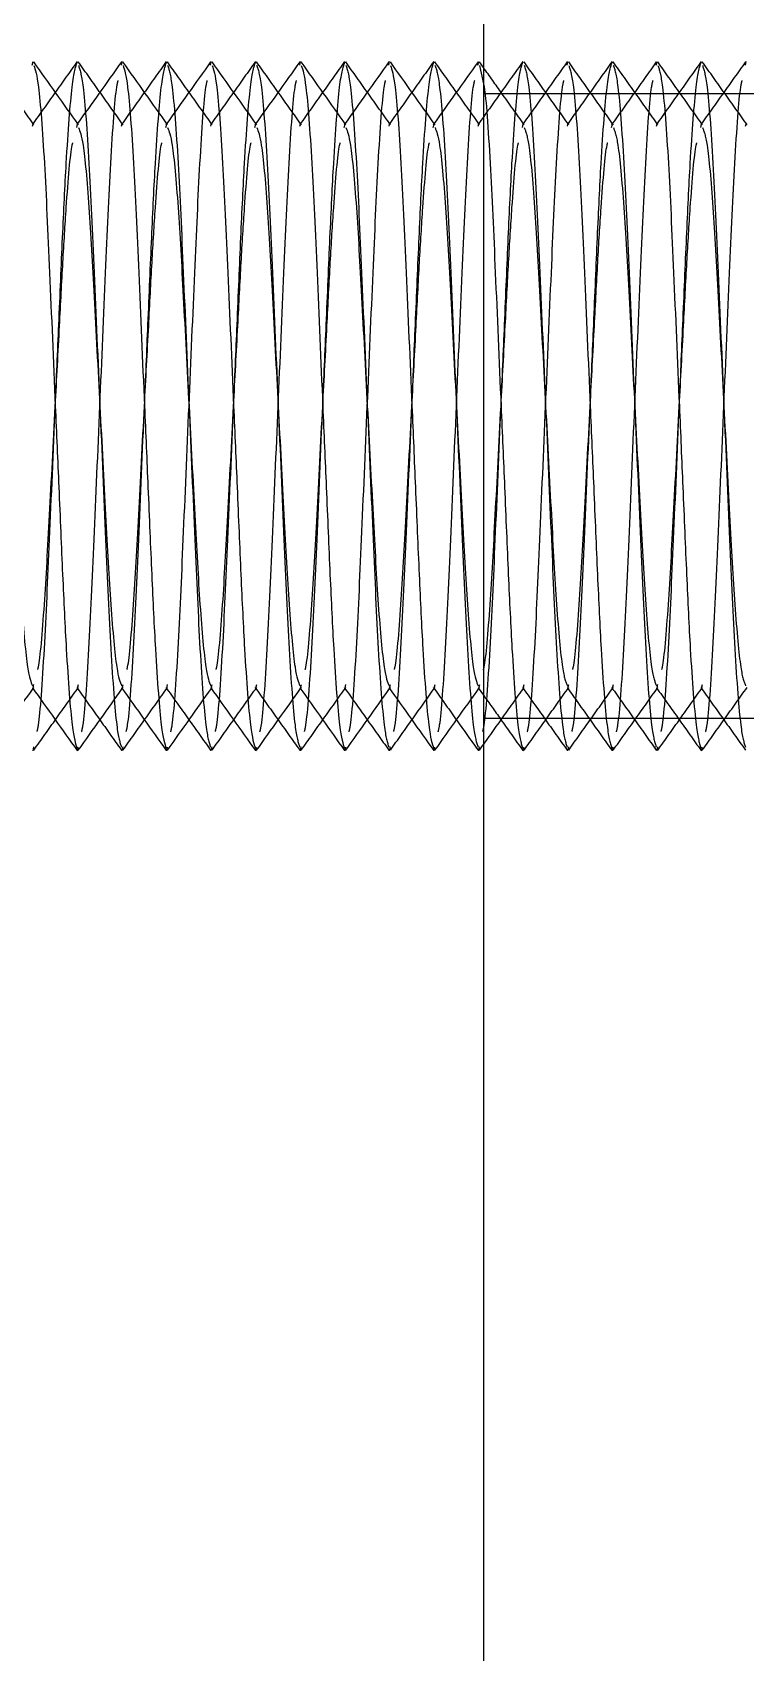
# Model space of a CAD drawing. Header units: metres. Extents: x 0 to 21025, y 0 to 14850.
# Drawn here: x 2910.07 to 2926.07, y 13659.19 to 13695.51 of the extents above; entities that cross this region are included whole.
import ezdxf

# ---------------------------------------------------------------- set-up
doc = ezdxf.new("R2010")
doc.units = ezdxf.units.M
doc.header["$LTSCALE"] = 25
doc.linetypes.add('HIDDEN2', pattern=[4.7625, 3.175, -1.5875])
doc.layers.add('SL4', color=4, linetype='Continuous')
doc.layers.add('ST1', color=7, linetype='HIDDEN2')

msp = doc.modelspace()

# ---------------------------------------------------------------- linework, layer by layer
at = {"layer": 'SL4'}
for p, q in [((2920.193, 13742.983), (2920.193, 13631.283)), ((2910.07, 13694.777), (2910.087, 13694.861)), ((2912.07, 13694.777), (2912.087, 13694.861)), ((2914.07, 13694.777), (2914.087, 13694.861)), ((2916.07, 13694.777), (2916.087, 13694.861)), ((2918.07, 13694.777), (2918.087, 13694.861)), ((2920.07, 13694.777), (2920.087, 13694.861)), ((2920.193, 13694.723), (2920.105, 13694.847)), ((2920.106, 13694.772), (2920.193, 13694.36)), ((2920.075, 13680.818), (2920.193, 13680.652)), ((2911.087, 13679.406), (2911.105, 13679.487)), ((2913.087, 13679.406), (2913.105, 13679.487)), ((2915.087, 13679.406), (2915.105, 13679.487)), ((2917.087, 13679.406), (2917.105, 13679.487)), ((2919.087, 13679.406), (2919.105, 13679.487))]:
    msp.add_line(p, q, dxfattribs=at)
for points, knots in [([(2911.107, 13693.44), (2910.94, 13693.675), (2910.606, 13694.144), (2910.272, 13694.613), (2910.105, 13694.847)], [0, 0, 0, 0, 0.49997, 1, 1, 1, 1]), ([(2910.106, 13694.772), (2910.14, 13694.67), (2910.215, 13694.444), (2910.344, 13692.722), (2910.457, 13690.173), (2910.57, 13687.535), (2910.671, 13685.209), (2910.75, 13683.314), (2910.844, 13681.374), (2910.963, 13679.792), (2911.04, 13679.565), (2911.076, 13679.458)], [0, 0, 0, 0, 0.108328, 0.239496, 0.365485, 0.495517, 0.57381, 0.663359, 0.752437, 0.883605, 1, 1, 1, 1]), ([(2912.071, 13694.849), (2911.904, 13694.614), (2911.576, 13694.154), (2911.248, 13693.694), (2911.087, 13693.468)], [0, 0, 0, 0, 0.510193, 1, 1, 1, 1]), ([(2913.107, 13693.44), (2912.94, 13693.675), (2912.606, 13694.144), (2912.272, 13694.613), (2912.105, 13694.847)], [0, 0, 0, 0, 0.49997, 1, 1, 1, 1]), ([(2912.106, 13694.772), (2912.14, 13694.67), (2912.215, 13694.444), (2912.344, 13692.722), (2912.457, 13690.173), (2912.57, 13687.535), (2912.671, 13685.209), (2912.75, 13683.314), (2912.844, 13681.374), (2912.963, 13679.792), (2913.04, 13679.565), (2913.076, 13679.458)], [0, 0, 0, 0, 0.108328, 0.239496, 0.365485, 0.495517, 0.57381, 0.663359, 0.752437, 0.883605, 1, 1, 1, 1]), ([(2914.071, 13694.849), (2913.904, 13694.614), (2913.576, 13694.154), (2913.248, 13693.694), (2913.087, 13693.468)], [0, 0, 0, 0, 0.510193, 1, 1, 1, 1]), ([(2915.107, 13693.44), (2914.94, 13693.675), (2914.606, 13694.144), (2914.272, 13694.613), (2914.105, 13694.847)], [0, 0, 0, 0, 0.49997, 1, 1, 1, 1]), ([(2914.106, 13694.772), (2914.14, 13694.67), (2914.215, 13694.444), (2914.344, 13692.722), (2914.457, 13690.173), (2914.57, 13687.535), (2914.671, 13685.209), (2914.75, 13683.314), (2914.844, 13681.374), (2914.963, 13679.792), (2915.04, 13679.565), (2915.076, 13679.458)], [0, 0, 0, 0, 0.108328, 0.239496, 0.365485, 0.495517, 0.57381, 0.663359, 0.752437, 0.883605, 1, 1, 1, 1]), ([(2916.071, 13694.849), (2915.904, 13694.614), (2915.576, 13694.154), (2915.248, 13693.694), (2915.087, 13693.468)], [0, 0, 0, 0, 0.510193, 1, 1, 1, 1]), ([(2917.107, 13693.44), (2916.94, 13693.675), (2916.606, 13694.144), (2916.272, 13694.613), (2916.105, 13694.847)], [0, 0, 0, 0, 0.49997, 1, 1, 1, 1]), ([(2916.106, 13694.772), (2916.14, 13694.67), (2916.215, 13694.444), (2916.344, 13692.722), (2916.457, 13690.173), (2916.57, 13687.535), (2916.671, 13685.209), (2916.75, 13683.314), (2916.844, 13681.374), (2916.963, 13679.792), (2917.04, 13679.565), (2917.076, 13679.458)], [0, 0, 0, 0, 0.108328, 0.239496, 0.365485, 0.495517, 0.57381, 0.663359, 0.752437, 0.883605, 1, 1, 1, 1]), ([(2918.071, 13694.849), (2917.904, 13694.614), (2917.576, 13694.154), (2917.248, 13693.694), (2917.087, 13693.468)], [0, 0, 0, 0, 0.510193, 1, 1, 1, 1]), ([(2919.107, 13693.44), (2918.94, 13693.675), (2918.606, 13694.144), (2918.272, 13694.613), (2918.105, 13694.847)], [0, 0, 0, 0, 0.49997, 1, 1, 1, 1]), ([(2918.106, 13694.772), (2918.14, 13694.67), (2918.215, 13694.444), (2918.344, 13692.722), (2918.457, 13690.173), (2918.57, 13687.535), (2918.671, 13685.209), (2918.75, 13683.314), (2918.844, 13681.374), (2918.963, 13679.792), (2919.04, 13679.565), (2919.076, 13679.458)], [0, 0, 0, 0, 0.108328, 0.239496, 0.365485, 0.495517, 0.57381, 0.663359, 0.752437, 0.883605, 1, 1, 1, 1]), ([(2920.071, 13694.849), (2919.904, 13694.614), (2919.576, 13694.154), (2919.248, 13693.694), (2919.087, 13693.468)], [0, 0, 0, 0, 0.5101931, 1, 1, 1, 1]), ([(2909.108, 13693.375), (2909.141, 13693.293), (2909.215, 13693.108), (2909.344, 13691.705), (2909.457, 13689.619), (2909.587, 13687.133), (2909.718, 13684.649), (2909.831, 13682.559), (2909.962, 13681.135), (2910.039, 13680.949), (2910.075, 13680.862)], [0, 0, 0, 0, 0.1069717, 0.2387806, 0.3653767, 0.4960425, 0.6267083, 0.7533044, 0.8851133, 1, 1, 1, 1]), ([(2911.108, 13693.375), (2911.141, 13693.293), (2911.215, 13693.108), (2911.344, 13691.705), (2911.457, 13689.619), (2911.587, 13687.133), (2911.718, 13684.649), (2911.831, 13682.559), (2911.962, 13681.135), (2912.039, 13680.949), (2912.075, 13680.862)], [0, 0, 0, 0, 0.106972, 0.238781, 0.365377, 0.496042, 0.626708, 0.753304, 0.885113, 1, 1, 1, 1]), ([(2913.108, 13693.375), (2913.141, 13693.293), (2913.215, 13693.108), (2913.344, 13691.705), (2913.457, 13689.619), (2913.587, 13687.133), (2913.718, 13684.649), (2913.831, 13682.559), (2913.962, 13681.135), (2914.039, 13680.949), (2914.075, 13680.862)], [0, 0, 0, 0, 0.106972, 0.238781, 0.365377, 0.496042, 0.626708, 0.753304, 0.885113, 1, 1, 1, 1]), ([(2915.108, 13693.375), (2915.141, 13693.293), (2915.215, 13693.108), (2915.344, 13691.705), (2915.457, 13689.619), (2915.587, 13687.133), (2915.718, 13684.649), (2915.831, 13682.559), (2915.962, 13681.135), (2916.039, 13680.949), (2916.075, 13680.862)], [0, 0, 0, 0, 0.106972, 0.238781, 0.365377, 0.496042, 0.626708, 0.753304, 0.885113, 1, 1, 1, 1]), ([(2917.108, 13693.375), (2917.141, 13693.293), (2917.215, 13693.108), (2917.344, 13691.705), (2917.457, 13689.619), (2917.587, 13687.133), (2917.718, 13684.649), (2917.831, 13682.559), (2917.962, 13681.135), (2918.039, 13680.949), (2918.075, 13680.862)], [0, 0, 0, 0, 0.1069717, 0.2387806, 0.3653767, 0.4960425, 0.6267083, 0.7533044, 0.8851133, 1, 1, 1, 1]), ([(2919.108, 13693.375), (2919.141, 13693.293), (2919.215, 13693.108), (2919.344, 13691.705), (2919.457, 13689.619), (2919.587, 13687.133), (2919.718, 13684.649), (2919.831, 13682.559), (2919.962, 13681.135), (2920.039, 13680.949), (2920.075, 13680.862)], [0, 0, 0, 0, 0.1069717, 0.2387806, 0.3653767, 0.4960425, 0.6267083, 0.7533044, 0.8851133, 1, 1, 1, 1]), ([(2909.103, 13679.417), (2909.27, 13679.652), (2909.599, 13680.113), (2909.927, 13680.573), (2910.088, 13680.799)], [0, 0, 0, 0, 0.509687, 1, 1, 1, 1]), ([(2910.075, 13680.818), (2910.242, 13680.583), (2910.576, 13680.114), (2910.91, 13679.645), (2911.077, 13679.41)], [0, 0, 0, 0, 0.499965, 1, 1, 1, 1]), ([(2911.103, 13679.417), (2911.27, 13679.652), (2911.599, 13680.113), (2911.927, 13680.573), (2912.088, 13680.799)], [0, 0, 0, 0, 0.509687, 1, 1, 1, 1]), ([(2912.075, 13680.818), (2912.242, 13680.583), (2912.576, 13680.114), (2912.91, 13679.645), (2913.077, 13679.41)], [0, 0, 0, 0, 0.499965, 1, 1, 1, 1]), ([(2913.103, 13679.417), (2913.27, 13679.652), (2913.599, 13680.113), (2913.927, 13680.573), (2914.088, 13680.799)], [0, 0, 0, 0, 0.509687, 1, 1, 1, 1]), ([(2914.075, 13680.818), (2914.242, 13680.583), (2914.576, 13680.114), (2914.91, 13679.645), (2915.077, 13679.41)], [0, 0, 0, 0, 0.499965, 1, 1, 1, 1]), ([(2915.103, 13679.417), (2915.27, 13679.652), (2915.599, 13680.113), (2915.927, 13680.573), (2916.088, 13680.799)], [0, 0, 0, 0, 0.509687, 1, 1, 1, 1]), ([(2916.075, 13680.818), (2916.242, 13680.583), (2916.576, 13680.114), (2916.91, 13679.645), (2917.077, 13679.41)], [0, 0, 0, 0, 0.499965, 1, 1, 1, 1]), ([(2917.103, 13679.417), (2917.27, 13679.652), (2917.599, 13680.113), (2917.927, 13680.573), (2918.088, 13680.799)], [0, 0, 0, 0, 0.509687, 1, 1, 1, 1]), ([(2918.075, 13680.818), (2918.242, 13680.583), (2918.576, 13680.114), (2918.91, 13679.645), (2919.077, 13679.41)], [0, 0, 0, 0, 0.499965, 1, 1, 1, 1]), ([(2919.103, 13679.417), (2919.27, 13679.652), (2919.599, 13680.113), (2919.927, 13680.573), (2920.088, 13680.799)], [0, 0, 0, 0, 0.509687, 1, 1, 1, 1])]:
    msp.add_open_spline(points, degree=3, knots=knots, dxfattribs=at)
at = {"layer": 'ST1'}
for p, q in [((2922.07, 13694.777), (2922.087, 13694.861)), ((2924.07, 13694.777), (2924.087, 13694.861)), ((2926.07, 13694.777), (2926.087, 13694.861)), ((2926.543, 13694.133), (2920.193, 13694.133)), ((2910.075, 13693.405), (2910.087, 13693.455)), ((2911.087, 13693.468), (2911.067, 13693.44)), ((2911.067, 13693.375), (2911.087, 13693.455)), ((2912.075, 13693.405), (2912.087, 13693.455)), ((2913.087, 13693.468), (2913.067, 13693.44)), ((2913.067, 13693.375), (2913.087, 13693.455)), ((2914.075, 13693.405), (2914.087, 13693.455)), ((2915.087, 13693.468), (2915.067, 13693.44)), ((2915.067, 13693.375), (2915.087, 13693.455)), ((2916.075, 13693.405), (2916.087, 13693.455)), ((2917.087, 13693.468), (2917.067, 13693.44)), ((2917.067, 13693.375), (2917.087, 13693.455)), ((2918.075, 13693.405), (2918.087, 13693.455)), ((2919.087, 13693.468), (2919.067, 13693.44)), ((2919.067, 13693.375), (2919.087, 13693.455)), ((2920.075, 13693.405), (2920.087, 13693.455)), ((2921.067, 13693.375), (2921.087, 13693.455)), ((2922.075, 13693.405), (2922.087, 13693.455)), ((2923.067, 13693.375), (2923.087, 13693.455)), ((2924.075, 13693.405), (2924.087, 13693.455)), ((2925.067, 13693.375), (2925.087, 13693.455)), ((2926.075, 13693.405), (2926.087, 13693.455)), ((2910.087, 13680.812), (2910.108, 13680.89)), ((2910.088, 13680.799), (2910.107, 13680.826)), ((2911.087, 13680.812), (2911.108, 13680.891)), ((2912.087, 13680.812), (2912.108, 13680.89)), ((2912.088, 13680.799), (2912.107, 13680.826)), ((2913.087, 13680.812), (2913.108, 13680.891)), ((2914.087, 13680.812), (2914.108, 13680.89)), ((2914.088, 13680.799), (2914.107, 13680.826)), ((2915.087, 13680.812), (2915.108, 13680.891)), ((2916.087, 13680.812), (2916.108, 13680.89)), ((2916.088, 13680.799), (2916.107, 13680.826)), ((2917.087, 13680.812), (2917.108, 13680.891)), ((2918.087, 13680.812), (2918.108, 13680.89)), ((2918.088, 13680.799), (2918.107, 13680.826)), ((2919.087, 13680.812), (2919.108, 13680.891)), ((2920.087, 13680.812), (2920.108, 13680.89)), ((2920.088, 13680.799), (2920.107, 13680.826)), ((2921.087, 13680.812), (2921.108, 13680.891)), ((2922.087, 13680.812), (2922.108, 13680.89)), ((2923.087, 13680.812), (2923.108, 13680.891)), ((2924.087, 13680.812), (2924.108, 13680.89)), ((2925.087, 13680.812), (2925.108, 13680.891)), ((2920.193, 13680.133), (2926.543, 13680.133)), ((2910.087, 13679.406), (2910.106, 13679.494)), ((2912.087, 13679.406), (2912.106, 13679.494)), ((2914.087, 13679.406), (2914.106, 13679.494)), ((2916.087, 13679.406), (2916.106, 13679.494)), ((2918.087, 13679.406), (2918.106, 13679.494)), ((2920.087, 13679.406), (2920.106, 13679.494)), ((2921.087, 13679.406), (2921.105, 13679.487)), ((2922.087, 13679.406), (2922.106, 13679.494)), ((2923.087, 13679.406), (2923.105, 13679.487)), ((2924.087, 13679.406), (2924.106, 13679.494)), ((2925.087, 13679.406), (2925.105, 13679.487))]:
    msp.add_line(p, q, dxfattribs=at)
for points, knots in [([(2910.107, 13693.441), (2909.94, 13693.675), (2909.605, 13694.145), (2909.27, 13694.615), (2909.103, 13694.849)], [0, 0, 0, 0, 0.499937, 1, 1, 1, 1]), ([(2911.077, 13694.856), (2910.91, 13694.622), (2910.576, 13694.152), (2910.242, 13693.683), (2910.075, 13693.449)], [0, 0, 0, 0, 0.500035, 1, 1, 1, 1]), ([(2910.178, 13679.837), (2910.189, 13679.878), (2910.24, 13680.083), (2910.345, 13681.58), (2910.457, 13684.084), (2910.57, 13686.733), (2910.671, 13689.057), (2910.75, 13690.952), (2910.844, 13692.894), (2910.967, 13694.515), (2911.048, 13694.747), (2911.087, 13694.861)], [0, 0, 0, 0, 0.035067, 0.175217, 0.309833, 0.448769, 0.532422, 0.628103, 0.72328, 0.863429, 1, 1, 1, 1]), ([(2912.107, 13693.441), (2911.94, 13693.675), (2911.605, 13694.145), (2911.27, 13694.615), (2911.103, 13694.849)], [0, 0, 0, 0, 0.499937, 1, 1, 1, 1]), ([(2911.105, 13694.779), (2911.139, 13694.676), (2911.214, 13694.449), (2911.344, 13692.723), (2911.457, 13690.171), (2911.587, 13687.133), (2911.718, 13684.095), (2911.831, 13681.544), (2911.96, 13679.819), (2912.036, 13679.593), (2912.07, 13679.49)], [0, 0, 0, 0, 0.1105714, 0.242596, 0.3694081, 0.5002899, 0.6311716, 0.7579837, 0.8900083, 1, 1, 1, 1]), ([(2913.077, 13694.856), (2912.91, 13694.622), (2912.576, 13694.152), (2912.242, 13693.683), (2912.075, 13693.449)], [0, 0, 0, 0, 0.500035, 1, 1, 1, 1]), ([(2912.178, 13679.837), (2912.189, 13679.878), (2912.24, 13680.083), (2912.345, 13681.58), (2912.457, 13684.084), (2912.57, 13686.733), (2912.671, 13689.057), (2912.75, 13690.952), (2912.844, 13692.894), (2912.967, 13694.515), (2913.048, 13694.747), (2913.087, 13694.861)], [0, 0, 0, 0, 0.035067, 0.175217, 0.309833, 0.448769, 0.532422, 0.628103, 0.72328, 0.863429, 1, 1, 1, 1]), ([(2914.107, 13693.441), (2913.94, 13693.675), (2913.605, 13694.145), (2913.27, 13694.615), (2913.103, 13694.849)], [0, 0, 0, 0, 0.499937, 1, 1, 1, 1]), ([(2913.105, 13694.779), (2913.139, 13694.676), (2913.214, 13694.449), (2913.344, 13692.723), (2913.457, 13690.171), (2913.587, 13687.133), (2913.718, 13684.095), (2913.831, 13681.544), (2913.96, 13679.819), (2914.036, 13679.593), (2914.07, 13679.49)], [0, 0, 0, 0, 0.1105714, 0.242596, 0.3694081, 0.5002899, 0.6311716, 0.7579837, 0.8900083, 1, 1, 1, 1]), ([(2915.077, 13694.856), (2914.91, 13694.622), (2914.576, 13694.152), (2914.242, 13693.683), (2914.075, 13693.449)], [0, 0, 0, 0, 0.500035, 1, 1, 1, 1]), ([(2914.178, 13679.837), (2914.189, 13679.878), (2914.24, 13680.083), (2914.345, 13681.58), (2914.457, 13684.084), (2914.57, 13686.733), (2914.671, 13689.057), (2914.75, 13690.952), (2914.844, 13692.894), (2914.967, 13694.515), (2915.048, 13694.747), (2915.087, 13694.861)], [0, 0, 0, 0, 0.035067, 0.175217, 0.309833, 0.448769, 0.532422, 0.628103, 0.72328, 0.863429, 1, 1, 1, 1]), ([(2916.107, 13693.441), (2915.94, 13693.675), (2915.605, 13694.145), (2915.27, 13694.615), (2915.103, 13694.849)], [0, 0, 0, 0, 0.499937, 1, 1, 1, 1]), ([(2915.105, 13694.779), (2915.139, 13694.676), (2915.214, 13694.449), (2915.344, 13692.723), (2915.457, 13690.171), (2915.587, 13687.133), (2915.718, 13684.095), (2915.831, 13681.544), (2915.96, 13679.819), (2916.036, 13679.593), (2916.07, 13679.49)], [0, 0, 0, 0, 0.110571, 0.242596, 0.369408, 0.50029, 0.631172, 0.757984, 0.890008, 1, 1, 1, 1]), ([(2917.077, 13694.856), (2916.91, 13694.622), (2916.576, 13694.152), (2916.242, 13693.683), (2916.075, 13693.449)], [0, 0, 0, 0, 0.500035, 1, 1, 1, 1]), ([(2916.178, 13679.837), (2916.189, 13679.878), (2916.24, 13680.083), (2916.345, 13681.58), (2916.457, 13684.084), (2916.57, 13686.733), (2916.671, 13689.057), (2916.75, 13690.952), (2916.844, 13692.894), (2916.967, 13694.515), (2917.048, 13694.747), (2917.087, 13694.861)], [0, 0, 0, 0, 0.035067, 0.175217, 0.309833, 0.448769, 0.532422, 0.628103, 0.72328, 0.863429, 1, 1, 1, 1]), ([(2918.107, 13693.441), (2917.94, 13693.675), (2917.605, 13694.145), (2917.27, 13694.615), (2917.103, 13694.849)], [0, 0, 0, 0, 0.4999369, 1, 1, 1, 1]), ([(2917.105, 13694.779), (2917.139, 13694.676), (2917.214, 13694.449), (2917.344, 13692.723), (2917.457, 13690.171), (2917.587, 13687.133), (2917.718, 13684.095), (2917.831, 13681.544), (2917.96, 13679.819), (2918.036, 13679.593), (2918.07, 13679.49)], [0, 0, 0, 0, 0.110571, 0.242596, 0.369408, 0.50029, 0.631172, 0.757984, 0.890008, 1, 1, 1, 1]), ([(2919.077, 13694.856), (2918.91, 13694.622), (2918.576, 13694.152), (2918.242, 13693.683), (2918.075, 13693.449)], [0, 0, 0, 0, 0.500035, 1, 1, 1, 1]), ([(2918.178, 13679.837), (2918.189, 13679.878), (2918.24, 13680.083), (2918.345, 13681.58), (2918.457, 13684.084), (2918.57, 13686.733), (2918.671, 13689.057), (2918.75, 13690.952), (2918.844, 13692.894), (2918.967, 13694.515), (2919.048, 13694.747), (2919.087, 13694.861)], [0, 0, 0, 0, 0.0350675, 0.1752166, 0.3098326, 0.4487685, 0.5324217, 0.6281026, 0.7232803, 0.8634294, 1, 1, 1, 1]), ([(2920.107, 13693.441), (2919.94, 13693.675), (2919.605, 13694.145), (2919.27, 13694.615), (2919.103, 13694.849)], [0, 0, 0, 0, 0.499937, 1, 1, 1, 1]), ([(2919.105, 13694.779), (2919.139, 13694.676), (2919.214, 13694.449), (2919.344, 13692.723), (2919.457, 13690.171), (2919.587, 13687.133), (2919.718, 13684.095), (2919.831, 13681.544), (2919.96, 13679.819), (2920.036, 13679.593), (2920.07, 13679.49)], [0, 0, 0, 0, 0.110571, 0.242596, 0.369408, 0.50029, 0.631172, 0.757984, 0.890008, 1, 1, 1, 1]), ([(2921.077, 13694.856), (2920.91, 13694.622), (2920.576, 13694.152), (2920.242, 13693.683), (2920.075, 13693.449)], [0, 0, 0, 0, 0.500035, 1, 1, 1, 1]), ([(2920.178, 13679.837), (2920.189, 13679.878), (2920.24, 13680.083), (2920.345, 13681.58), (2920.457, 13684.084), (2920.57, 13686.733), (2920.671, 13689.057), (2920.75, 13690.952), (2920.844, 13692.894), (2920.967, 13694.515), (2921.048, 13694.747), (2921.087, 13694.861)], [0, 0, 0, 0, 0.035067, 0.175217, 0.309833, 0.448769, 0.532422, 0.628103, 0.72328, 0.863429, 1, 1, 1, 1]), ([(2921.107, 13693.44), (2920.94, 13693.675), (2920.635, 13694.102), (2920.331, 13694.53), (2920.193, 13694.723)], [0, 0, 0, 0, 0.548271, 1, 1, 1, 1]), ([(2922.071, 13694.849), (2921.904, 13694.614), (2921.569, 13694.144), (2921.235, 13693.675), (2921.067, 13693.44)], [0, 0, 0, 0, 0.50006, 1, 1, 1, 1]), ([(2922.107, 13693.441), (2921.94, 13693.675), (2921.605, 13694.145), (2921.27, 13694.615), (2921.103, 13694.849)], [0, 0, 0, 0, 0.499937, 1, 1, 1, 1]), ([(2921.105, 13694.779), (2921.139, 13694.676), (2921.214, 13694.449), (2921.344, 13692.723), (2921.457, 13690.171), (2921.587, 13687.133), (2921.718, 13684.095), (2921.831, 13681.544), (2921.96, 13679.819), (2922.036, 13679.593), (2922.07, 13679.49)], [0, 0, 0, 0, 0.110571, 0.242596, 0.369408, 0.50029, 0.631172, 0.757984, 0.890008, 1, 1, 1, 1]), ([(2923.077, 13694.856), (2922.91, 13694.622), (2922.576, 13694.152), (2922.242, 13693.683), (2922.075, 13693.449)], [0, 0, 0, 0, 0.5000352, 1, 1, 1, 1]), ([(2923.107, 13693.44), (2922.94, 13693.675), (2922.606, 13694.144), (2922.272, 13694.613), (2922.105, 13694.847)], [0, 0, 0, 0, 0.49997, 1, 1, 1, 1]), ([(2922.106, 13694.772), (2922.14, 13694.67), (2922.215, 13694.444), (2922.344, 13692.722), (2922.457, 13690.173), (2922.57, 13687.535), (2922.671, 13685.209), (2922.75, 13683.314), (2922.844, 13681.374), (2922.963, 13679.792), (2923.04, 13679.565), (2923.076, 13679.458)], [0, 0, 0, 0, 0.108328, 0.239496, 0.365485, 0.495517, 0.57381, 0.663359, 0.752437, 0.883605, 1, 1, 1, 1]), ([(2922.178, 13679.837), (2922.189, 13679.878), (2922.24, 13680.083), (2922.345, 13681.58), (2922.457, 13684.084), (2922.57, 13686.733), (2922.671, 13689.057), (2922.75, 13690.952), (2922.844, 13692.894), (2922.967, 13694.515), (2923.048, 13694.747), (2923.087, 13694.861)], [0, 0, 0, 0, 0.035067, 0.175217, 0.309833, 0.448769, 0.532422, 0.628103, 0.72328, 0.863429, 1, 1, 1, 1]), ([(2924.071, 13694.849), (2923.904, 13694.614), (2923.569, 13694.144), (2923.235, 13693.675), (2923.067, 13693.44)], [0, 0, 0, 0, 0.50006, 1, 1, 1, 1]), ([(2924.107, 13693.441), (2923.94, 13693.675), (2923.605, 13694.145), (2923.27, 13694.615), (2923.103, 13694.849)], [0, 0, 0, 0, 0.499937, 1, 1, 1, 1]), ([(2923.105, 13694.779), (2923.139, 13694.676), (2923.214, 13694.449), (2923.344, 13692.723), (2923.457, 13690.171), (2923.587, 13687.133), (2923.718, 13684.095), (2923.831, 13681.544), (2923.96, 13679.819), (2924.036, 13679.593), (2924.07, 13679.49)], [0, 0, 0, 0, 0.110571, 0.242596, 0.369408, 0.50029, 0.631172, 0.757984, 0.890008, 1, 1, 1, 1]), ([(2925.077, 13694.856), (2924.91, 13694.622), (2924.576, 13694.152), (2924.242, 13693.683), (2924.075, 13693.449)], [0, 0, 0, 0, 0.500035, 1, 1, 1, 1]), ([(2925.107, 13693.44), (2924.94, 13693.675), (2924.606, 13694.144), (2924.272, 13694.613), (2924.105, 13694.847)], [0, 0, 0, 0, 0.49997, 1, 1, 1, 1]), ([(2924.106, 13694.772), (2924.14, 13694.67), (2924.215, 13694.444), (2924.344, 13692.722), (2924.457, 13690.173), (2924.57, 13687.535), (2924.671, 13685.209), (2924.75, 13683.314), (2924.844, 13681.374), (2924.963, 13679.792), (2925.04, 13679.565), (2925.076, 13679.458)], [0, 0, 0, 0, 0.108328, 0.239496, 0.365485, 0.495517, 0.57381, 0.663359, 0.752437, 0.883605, 1, 1, 1, 1]), ([(2924.178, 13679.837), (2924.189, 13679.878), (2924.24, 13680.083), (2924.345, 13681.58), (2924.457, 13684.084), (2924.57, 13686.733), (2924.671, 13689.057), (2924.75, 13690.952), (2924.844, 13692.894), (2924.967, 13694.515), (2925.048, 13694.747), (2925.087, 13694.861)], [0, 0, 0, 0, 0.035067, 0.175217, 0.309833, 0.448769, 0.532422, 0.628103, 0.72328, 0.863429, 1, 1, 1, 1]), ([(2926.071, 13694.849), (2925.904, 13694.614), (2925.569, 13694.144), (2925.235, 13693.675), (2925.067, 13693.44)], [0, 0, 0, 0, 0.50006, 1, 1, 1, 1]), ([(2926.107, 13693.441), (2925.94, 13693.675), (2925.605, 13694.145), (2925.27, 13694.615), (2925.103, 13694.849)], [0, 0, 0, 0, 0.499937, 1, 1, 1, 1]), ([(2925.105, 13694.779), (2925.139, 13694.676), (2925.214, 13694.449), (2925.344, 13692.723), (2925.457, 13690.171), (2925.587, 13687.133), (2925.718, 13684.095), (2925.831, 13681.544), (2925.96, 13679.819), (2926.036, 13679.593), (2926.07, 13679.49)], [0, 0, 0, 0, 0.110571, 0.242596, 0.369408, 0.50029, 0.631172, 0.757984, 0.890008, 1, 1, 1, 1]), ([(2911.177, 13679.83), (2911.188, 13679.873), (2911.24, 13680.078), (2911.345, 13681.579), (2911.457, 13684.087), (2911.587, 13687.133), (2911.718, 13690.18), (2911.83, 13692.688), (2911.935, 13694.187), (2911.987, 13694.392), (2911.997, 13694.434)], [0, 0, 0, 0, 0.040767, 0.196457, 0.346, 0.500342, 0.654684, 0.804227, 0.959916, 1, 1, 1, 1]), ([(2913.177, 13679.83), (2913.188, 13679.873), (2913.24, 13680.078), (2913.345, 13681.579), (2913.457, 13684.087), (2913.587, 13687.133), (2913.718, 13690.18), (2913.83, 13692.688), (2913.935, 13694.187), (2913.987, 13694.392), (2913.997, 13694.434)], [0, 0, 0, 0, 0.040767, 0.196457, 0.346, 0.500342, 0.654684, 0.804227, 0.959916, 1, 1, 1, 1]), ([(2915.177, 13679.83), (2915.188, 13679.873), (2915.24, 13680.078), (2915.345, 13681.579), (2915.457, 13684.087), (2915.587, 13687.133), (2915.718, 13690.18), (2915.83, 13692.688), (2915.935, 13694.187), (2915.987, 13694.392), (2915.997, 13694.434)], [0, 0, 0, 0, 0.0407674, 0.196457, 0.3459999, 0.5003418, 0.6546838, 0.8042266, 0.9599163, 1, 1, 1, 1]), ([(2917.177, 13679.83), (2917.188, 13679.873), (2917.24, 13680.078), (2917.345, 13681.579), (2917.457, 13684.087), (2917.587, 13687.133), (2917.718, 13690.18), (2917.83, 13692.688), (2917.935, 13694.187), (2917.987, 13694.392), (2917.997, 13694.434)], [0, 0, 0, 0, 0.040767, 0.196457, 0.346, 0.500342, 0.654684, 0.804227, 0.959916, 1, 1, 1, 1]), ([(2919.177, 13679.83), (2919.188, 13679.873), (2919.24, 13680.078), (2919.345, 13681.579), (2919.457, 13684.087), (2919.587, 13687.133), (2919.718, 13690.18), (2919.83, 13692.688), (2919.935, 13694.187), (2919.987, 13694.392), (2919.997, 13694.434)], [0, 0, 0, 0, 0.040767, 0.196457, 0.346, 0.500342, 0.654684, 0.804227, 0.959916, 1, 1, 1, 1]), ([(2920.193, 13694.36), (2920.198, 13694.336), (2920.246, 13694.135), (2920.345, 13692.674), (2920.457, 13690.186), (2920.57, 13687.533), (2920.671, 13685.21), (2920.75, 13683.314), (2920.844, 13681.375), (2920.963, 13679.792), (2921.04, 13679.565), (2921.076, 13679.458)], [0, 0, 0, 0, 0.019232, 0.163506, 0.302084, 0.44511, 0.531225, 0.629722, 0.727701, 0.871975, 1, 1, 1, 1]), ([(2921.177, 13679.83), (2921.188, 13679.873), (2921.24, 13680.078), (2921.345, 13681.579), (2921.457, 13684.087), (2921.587, 13687.133), (2921.718, 13690.18), (2921.83, 13692.688), (2921.935, 13694.187), (2921.987, 13694.392), (2921.997, 13694.434)], [0, 0, 0, 0, 0.040767, 0.196457, 0.346, 0.500342, 0.654684, 0.804227, 0.959916, 1, 1, 1, 1]), ([(2923.177, 13679.83), (2923.188, 13679.873), (2923.24, 13680.078), (2923.345, 13681.579), (2923.457, 13684.087), (2923.587, 13687.133), (2923.718, 13690.18), (2923.83, 13692.688), (2923.935, 13694.187), (2923.987, 13694.392), (2923.997, 13694.434)], [0, 0, 0, 0, 0.040767, 0.196457, 0.346, 0.500342, 0.654684, 0.804227, 0.959916, 1, 1, 1, 1]), ([(2925.177, 13679.83), (2925.188, 13679.873), (2925.24, 13680.078), (2925.345, 13681.579), (2925.457, 13684.087), (2925.587, 13687.133), (2925.718, 13690.18), (2925.83, 13692.688), (2925.935, 13694.187), (2925.987, 13694.392), (2925.997, 13694.434)], [0, 0, 0, 0, 0.040767, 0.196457, 0.346, 0.500342, 0.654684, 0.804227, 0.959916, 1, 1, 1, 1]), ([(2921.108, 13693.375), (2921.141, 13693.293), (2921.215, 13693.108), (2921.344, 13691.705), (2921.457, 13689.619), (2921.587, 13687.133), (2921.718, 13684.649), (2921.831, 13682.559), (2921.962, 13681.135), (2922.039, 13680.949), (2922.075, 13680.862)], [0, 0, 0, 0, 0.106972, 0.238781, 0.365377, 0.496042, 0.626708, 0.753304, 0.885113, 1, 1, 1, 1]), ([(2923.108, 13693.375), (2923.141, 13693.293), (2923.215, 13693.108), (2923.344, 13691.705), (2923.457, 13689.619), (2923.587, 13687.133), (2923.718, 13684.649), (2923.831, 13682.559), (2923.962, 13681.135), (2924.039, 13680.949), (2924.075, 13680.862)], [0, 0, 0, 0, 0.106972, 0.238781, 0.365377, 0.496042, 0.626708, 0.753304, 0.885113, 1, 1, 1, 1]), ([(2925.108, 13693.375), (2925.141, 13693.293), (2925.215, 13693.108), (2925.344, 13691.705), (2925.457, 13689.619), (2925.587, 13687.133), (2925.718, 13684.649), (2925.831, 13682.559), (2925.962, 13681.135), (2926.039, 13680.949), (2926.075, 13680.862)], [0, 0, 0, 0, 0.1069717, 0.2387806, 0.3653767, 0.4960425, 0.6267083, 0.7533044, 0.8851133, 1, 1, 1, 1]), ([(2910.195, 13681.229), (2910.2, 13681.246), (2910.246, 13681.411), (2910.345, 13682.602), (2910.457, 13684.636), (2910.575, 13686.914), (2910.679, 13688.864), (2910.757, 13690.394), (2910.847, 13691.846), (2910.928, 13692.855), (2910.975, 13693.019), (2910.98, 13693.036)], [0, 0, 0, 0, 0.0191483, 0.1819613, 0.3383353, 0.4997364, 0.6175161, 0.7178528, 0.8186194, 0.9814324, 1, 1, 1, 1]), ([(2912.195, 13681.229), (2912.2, 13681.246), (2912.246, 13681.411), (2912.345, 13682.602), (2912.457, 13684.636), (2912.575, 13686.914), (2912.679, 13688.864), (2912.757, 13690.394), (2912.847, 13691.846), (2912.928, 13692.855), (2912.975, 13693.019), (2912.98, 13693.036)], [0, 0, 0, 0, 0.019148, 0.181961, 0.338335, 0.499736, 0.617516, 0.717853, 0.818619, 0.981432, 1, 1, 1, 1]), ([(2914.195, 13681.229), (2914.2, 13681.246), (2914.246, 13681.411), (2914.345, 13682.602), (2914.457, 13684.636), (2914.575, 13686.914), (2914.679, 13688.864), (2914.757, 13690.394), (2914.847, 13691.846), (2914.928, 13692.855), (2914.975, 13693.019), (2914.98, 13693.036)], [0, 0, 0, 0, 0.0191483, 0.1819613, 0.3383353, 0.4997364, 0.6175161, 0.7178528, 0.8186194, 0.9814324, 1, 1, 1, 1]), ([(2916.195, 13681.229), (2916.2, 13681.246), (2916.246, 13681.411), (2916.345, 13682.602), (2916.457, 13684.636), (2916.575, 13686.914), (2916.679, 13688.864), (2916.757, 13690.394), (2916.847, 13691.846), (2916.928, 13692.855), (2916.975, 13693.019), (2916.98, 13693.036)], [0, 0, 0, 0, 0.019148, 0.181961, 0.338335, 0.499736, 0.617516, 0.717853, 0.818619, 0.981432, 1, 1, 1, 1]), ([(2918.195, 13681.229), (2918.2, 13681.246), (2918.246, 13681.411), (2918.345, 13682.602), (2918.457, 13684.636), (2918.575, 13686.914), (2918.679, 13688.864), (2918.757, 13690.394), (2918.847, 13691.846), (2918.928, 13692.855), (2918.975, 13693.019), (2918.98, 13693.036)], [0, 0, 0, 0, 0.0191483, 0.1819613, 0.3383353, 0.4997364, 0.6175161, 0.7178528, 0.8186194, 0.9814324, 1, 1, 1, 1]), ([(2920.193, 13681.221), (2920.198, 13681.241), (2920.246, 13681.406), (2920.345, 13682.601), (2920.457, 13684.636), (2920.575, 13686.914), (2920.679, 13688.864), (2920.757, 13690.394), (2920.847, 13691.846), (2920.928, 13692.855), (2920.975, 13693.019), (2920.98, 13693.036)], [0, 0, 0, 0, 0.021647, 0.184045, 0.340021, 0.501011, 0.618491, 0.718572, 0.819081, 0.98148, 1, 1, 1, 1]), ([(2922.195, 13681.229), (2922.2, 13681.246), (2922.246, 13681.411), (2922.345, 13682.602), (2922.457, 13684.636), (2922.575, 13686.914), (2922.679, 13688.864), (2922.757, 13690.394), (2922.847, 13691.846), (2922.928, 13692.855), (2922.975, 13693.019), (2922.98, 13693.036)], [0, 0, 0, 0, 0.019148, 0.181961, 0.338335, 0.499736, 0.617516, 0.717853, 0.818619, 0.981432, 1, 1, 1, 1]), ([(2924.195, 13681.229), (2924.2, 13681.246), (2924.246, 13681.411), (2924.345, 13682.602), (2924.457, 13684.636), (2924.575, 13686.914), (2924.679, 13688.864), (2924.757, 13690.394), (2924.847, 13691.846), (2924.928, 13692.855), (2924.975, 13693.019), (2924.98, 13693.036)], [0, 0, 0, 0, 0.019148, 0.181961, 0.338335, 0.499736, 0.617516, 0.717853, 0.818619, 0.981432, 1, 1, 1, 1]), ([(2910.105, 13679.419), (2910.272, 13679.654), (2910.606, 13680.123), (2910.94, 13680.592), (2911.107, 13680.826)], [0, 0, 0, 0, 0.50003, 1, 1, 1, 1]), ([(2911.067, 13680.826), (2911.235, 13680.592), (2911.569, 13680.122), (2911.904, 13679.653), (2912.071, 13679.418)], [0, 0, 0, 0, 0.49994, 1, 1, 1, 1]), ([(2912.105, 13679.419), (2912.272, 13679.654), (2912.606, 13680.123), (2912.94, 13680.592), (2913.107, 13680.826)], [0, 0, 0, 0, 0.50003, 1, 1, 1, 1]), ([(2913.067, 13680.826), (2913.235, 13680.592), (2913.569, 13680.122), (2913.904, 13679.653), (2914.071, 13679.418)], [0, 0, 0, 0, 0.49994, 1, 1, 1, 1]), ([(2914.105, 13679.419), (2914.272, 13679.654), (2914.606, 13680.123), (2914.94, 13680.592), (2915.107, 13680.826)], [0, 0, 0, 0, 0.50003, 1, 1, 1, 1]), ([(2915.067, 13680.826), (2915.235, 13680.592), (2915.569, 13680.122), (2915.904, 13679.653), (2916.071, 13679.418)], [0, 0, 0, 0, 0.49994, 1, 1, 1, 1]), ([(2916.105, 13679.419), (2916.272, 13679.654), (2916.606, 13680.123), (2916.94, 13680.592), (2917.107, 13680.826)], [0, 0, 0, 0, 0.50003, 1, 1, 1, 1]), ([(2917.067, 13680.826), (2917.235, 13680.592), (2917.569, 13680.122), (2917.904, 13679.653), (2918.071, 13679.418)], [0, 0, 0, 0, 0.49994, 1, 1, 1, 1]), ([(2918.105, 13679.419), (2918.272, 13679.654), (2918.606, 13680.123), (2918.94, 13680.592), (2919.107, 13680.826)], [0, 0, 0, 0, 0.50003, 1, 1, 1, 1]), ([(2919.067, 13680.826), (2919.235, 13680.592), (2919.569, 13680.122), (2919.904, 13679.653), (2920.071, 13679.418)], [0, 0, 0, 0, 0.49994, 1, 1, 1, 1]), ([(2920.105, 13679.419), (2920.272, 13679.654), (2920.606, 13680.123), (2920.94, 13680.592), (2921.107, 13680.826)], [0, 0, 0, 0, 0.50003, 1, 1, 1, 1]), ([(2921.067, 13680.826), (2921.235, 13680.592), (2921.569, 13680.122), (2921.904, 13679.653), (2922.071, 13679.418)], [0, 0, 0, 0, 0.49994, 1, 1, 1, 1]), ([(2921.103, 13679.417), (2921.27, 13679.652), (2921.605, 13680.122), (2921.94, 13680.591), (2922.107, 13680.826)], [0, 0, 0, 0, 0.500063, 1, 1, 1, 1]), ([(2922.075, 13680.818), (2922.242, 13680.583), (2922.576, 13680.114), (2922.91, 13679.645), (2923.077, 13679.41)], [0, 0, 0, 0, 0.4999648, 1, 1, 1, 1]), ([(2922.105, 13679.419), (2922.272, 13679.654), (2922.606, 13680.123), (2922.94, 13680.592), (2923.107, 13680.826)], [0, 0, 0, 0, 0.50003, 1, 1, 1, 1]), ([(2923.067, 13680.826), (2923.235, 13680.592), (2923.569, 13680.122), (2923.904, 13679.653), (2924.071, 13679.418)], [0, 0, 0, 0, 0.49994, 1, 1, 1, 1]), ([(2923.103, 13679.417), (2923.27, 13679.652), (2923.605, 13680.122), (2923.94, 13680.591), (2924.107, 13680.826)], [0, 0, 0, 0, 0.500063, 1, 1, 1, 1]), ([(2924.075, 13680.818), (2924.242, 13680.583), (2924.576, 13680.114), (2924.91, 13679.645), (2925.077, 13679.41)], [0, 0, 0, 0, 0.499965, 1, 1, 1, 1]), ([(2924.105, 13679.419), (2924.272, 13679.654), (2924.606, 13680.123), (2924.94, 13680.592), (2925.107, 13680.826)], [0, 0, 0, 0, 0.50003, 1, 1, 1, 1]), ([(2925.067, 13680.826), (2925.235, 13680.592), (2925.569, 13680.122), (2925.904, 13679.653), (2926.071, 13679.418)], [0, 0, 0, 0, 0.4999404, 1, 1, 1, 1]), ([(2925.103, 13679.417), (2925.27, 13679.652), (2925.605, 13680.122), (2925.94, 13680.591), (2926.107, 13680.826)], [0, 0, 0, 0, 0.500063, 1, 1, 1, 1]), ([(2920.193, 13680.652), (2920.321, 13680.473), (2920.616, 13680.059), (2920.91, 13679.645), (2921.077, 13679.41)], [0, 0, 0, 0, 0.433135, 1, 1, 1, 1])]:
    msp.add_open_spline(points, degree=3, knots=knots, dxfattribs=at)

doc.saveas('drawing.dxf')
